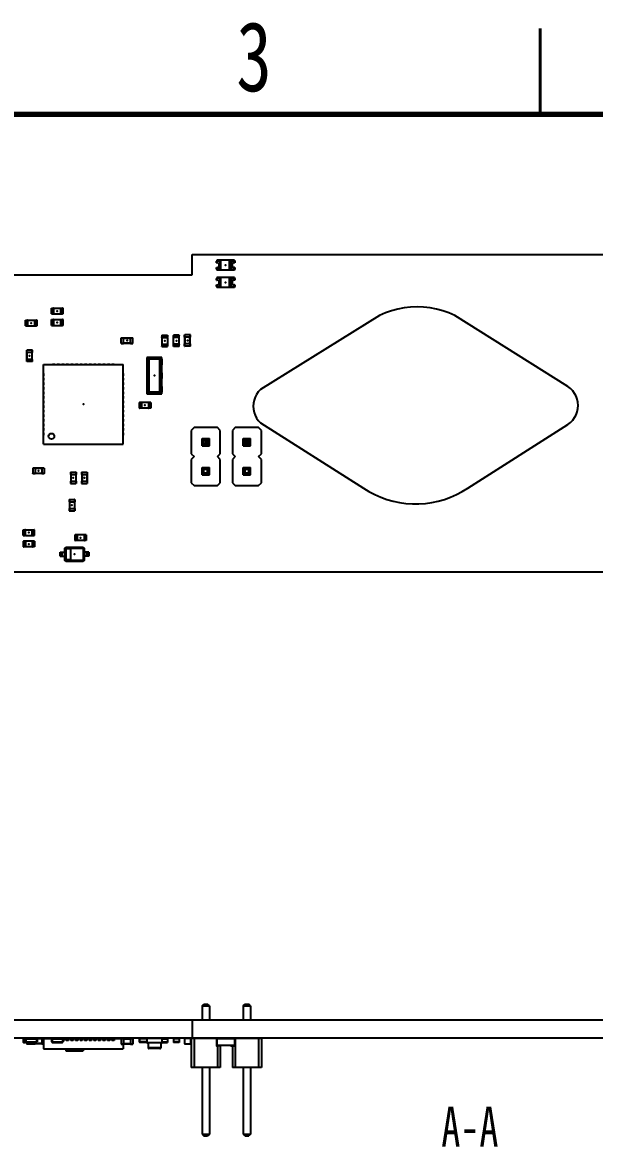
# Model space of a CAD drawing. Header units: millimetres. Extents: x 2 to 294, y 2 to 208.
# Drawn here: x 103.2 to 153.2, y 109.6 to 208 of the extents above; entities that cross this region are included whole.
import ezdxf

# ---------------------------------------------------------------- set-up
doc = ezdxf.new("R2010")
doc.units = ezdxf.units.MM
doc.header["$PDSIZE"] = -1
doc.layers.add('10', color=7, linetype='Continuous')
doc.styles.add('SLDTEXTSTYLE0', font='TXT', dxfattribs={"width": 0.75})
doc.styles.add('SLDTEXTSTYLE4', font='TXT', dxfattribs={"width": 0.7})

msp = doc.modelspace()

# ---------------------------------------------------------------- linework, layer by layer
at = {"color": 7, "linetype": 'Continuous', "lineweight": 35}
for p, q in [((148.5, 207.5), (148.5, 200)), ((148.5, 200), (148.5, 207.5))]:
    msp.add_line(p, q, dxfattribs=at)
at = {"color": 7, "linetype": 'Continuous', "lineweight": 70}
msp.add_line((10, 200), (287, 200), dxfattribs=at)
at = {"color": 7, "linetype": 'Continuous', "lineweight": 25}
for p, q in [((118.028, 187.706), (164.764, 187.706)), ((118.028, 185.928), (118.028, 187.706)), ((120.152, 187.14), (120.182, 187.14)), ((120.152, 186.997), (120.152, 187.14)), ((120.167, 187.225), (120.167, 187.14)), ((121.737, 187.225), (120.167, 187.225)), ((120.182, 187), (120.182, 187.14)), ((120.472, 187.14), (120.182, 187.14)), ((120.472, 186.44), (120.472, 187.14)), ((120.502, 187.14), (120.472, 187.14)), ((120.502, 187.14), (120.502, 186.44)), ((121.267, 187.21), (121.387, 187.21)), ((121.267, 187.21), (121.267, 186.37)), ((121.387, 187.21), (121.387, 186.37)), ((121.402, 186.44), (121.402, 187.14)), ((121.402, 187.14), (121.432, 187.14)), ((121.432, 187.14), (121.432, 186.44)), ((121.432, 187.14), (121.722, 187.14)), ((121.722, 187.14), (121.722, 187)), ((121.752, 187.14), (121.722, 187.14)), ((121.737, 187.225), (121.737, 187.14)), ((121.752, 187.14), (121.752, 186.997)), ((120.152, 186.44), (120.152, 186.582)), ((120.152, 186.44), (120.182, 186.44)), ((120.167, 186.44), (120.167, 186.355)), ((121.737, 186.355), (120.167, 186.355)), ((120.182, 186.44), (120.182, 186.58)), ((120.472, 186.44), (120.182, 186.44)), ((120.502, 186.44), (120.472, 186.44)), ((121.267, 186.37), (121.387, 186.37)), ((121.402, 186.44), (121.432, 186.44)), ((121.432, 186.44), (121.722, 186.44)), ((121.722, 186.58), (121.722, 186.44)), ((121.752, 186.44), (121.722, 186.44)), ((121.737, 186.44), (121.737, 186.355)), ((121.752, 186.582), (121.752, 186.44)), ((97.835, 185.928), (118.028, 185.928)), ((120.152, 185.616), (120.182, 185.616)), ((120.152, 185.473), (120.152, 185.616)), ((121.737, 185.701), (120.167, 185.701)), ((120.167, 185.701), (120.167, 185.616)), ((120.182, 185.476), (120.182, 185.616)), ((120.472, 185.616), (120.182, 185.616)), ((120.472, 184.916), (120.472, 185.616)), ((120.502, 185.616), (120.472, 185.616)), ((120.502, 185.616), (120.502, 184.916)), ((121.267, 185.686), (121.387, 185.686)), ((121.267, 185.686), (121.267, 184.846)), ((121.387, 185.686), (121.387, 184.846)), ((121.402, 185.616), (121.432, 185.616)), ((121.402, 184.916), (121.402, 185.616)), ((121.432, 185.616), (121.432, 184.916)), ((121.432, 185.616), (121.722, 185.616)), ((121.722, 185.616), (121.722, 185.476)), ((121.752, 185.616), (121.722, 185.616)), ((121.737, 185.701), (121.737, 185.616)), ((121.752, 185.616), (121.752, 185.473)), ((120.152, 184.916), (120.152, 185.058)), ((120.152, 184.916), (120.182, 184.916)), ((120.167, 184.916), (120.167, 184.831)), ((121.737, 184.831), (120.167, 184.831)), ((120.182, 184.916), (120.182, 185.056)), ((120.472, 184.916), (120.182, 184.916)), ((120.502, 184.916), (120.472, 184.916)), ((121.267, 184.846), (121.387, 184.846)), ((121.402, 184.916), (121.432, 184.916)), ((121.432, 184.916), (121.722, 184.916)), ((121.722, 185.056), (121.722, 184.916)), ((121.752, 184.916), (121.722, 184.916)), ((121.737, 184.916), (121.737, 184.831)), ((121.752, 185.058), (121.752, 184.916)), ((137.144, 183.113), (136.578, 183.048)), ((137.713, 183.134), (137.144, 183.113)), ((138.282, 183.113), (137.713, 183.134)), ((138.848, 183.048), (138.282, 183.113)), ((105.712, 182.514), (105.712, 183.014)), ((105.712, 183.014), (105.747, 183.014)), ((105.712, 182.514), (105.747, 182.514)), ((105.747, 182.514), (105.747, 183.014)), ((105.747, 183.014), (105.877, 183.014)), ((105.747, 182.514), (105.877, 182.514)), ((105.877, 182.514), (105.877, 183.014)), ((105.912, 183.014), (105.877, 183.014)), ((105.912, 182.514), (105.877, 182.514)), ((105.912, 183.014), (106.512, 183.014)), ((105.912, 182.514), (105.912, 183.014)), ((105.912, 182.514), (106.512, 182.514)), ((106.512, 182.514), (106.512, 183.014)), ((106.512, 183.014), (106.547, 183.014)), ((106.512, 182.514), (106.547, 182.514)), ((106.547, 182.514), (106.547, 183.014)), ((106.547, 183.014), (106.677, 183.014)), ((106.547, 182.514), (106.677, 182.514)), ((106.677, 182.514), (106.677, 183.014)), ((106.712, 183.014), (106.677, 183.014)), ((106.712, 182.514), (106.677, 182.514)), ((106.712, 182.514), (106.712, 183.014)), ((134.411, 182.372), (123.997, 175.895)), ((134.932, 182.602), (134.411, 182.372)), ((135.469, 182.792), (134.932, 182.602)), ((136.019, 182.941), (135.469, 182.792)), ((136.578, 183.048), (136.019, 182.941)), ((139.408, 182.941), (138.848, 183.048)), ((139.957, 182.792), (139.408, 182.941)), ((140.494, 182.602), (139.957, 182.792)), ((141.015, 182.372), (140.494, 182.602)), ((150.921, 176.149), (141.015, 182.372)), ((103.434, 181.46), (103.434, 181.96)), ((103.434, 181.96), (103.469, 181.96)), ((103.434, 181.46), (103.469, 181.46)), ((103.469, 181.46), (103.469, 181.96)), ((103.469, 181.96), (103.599, 181.96)), ((103.469, 181.46), (103.599, 181.46)), ((103.599, 181.46), (103.599, 181.96)), ((103.634, 181.96), (103.599, 181.96)), ((103.634, 181.46), (103.599, 181.46)), ((103.634, 181.96), (104.234, 181.96)), ((103.634, 181.46), (103.634, 181.96)), ((103.634, 181.46), (104.234, 181.46)), ((104.234, 181.46), (104.234, 181.96)), ((104.234, 181.96), (104.269, 181.96)), ((104.234, 181.46), (104.269, 181.46)), ((104.269, 181.46), (104.269, 181.96)), ((104.269, 181.96), (104.399, 181.96)), ((104.269, 181.46), (104.399, 181.46)), ((104.399, 181.46), (104.399, 181.96)), ((104.434, 181.96), (104.399, 181.96)), ((104.434, 181.46), (104.399, 181.46)), ((104.434, 181.46), (104.434, 181.96)), ((105.712, 181.514), (105.712, 182.014)), ((105.712, 182.014), (105.747, 182.014)), ((105.712, 181.514), (105.747, 181.514)), ((105.747, 181.514), (105.747, 182.014)), ((105.747, 182.014), (105.877, 182.014)), ((105.747, 181.514), (105.877, 181.514)), ((105.877, 181.514), (105.877, 182.014)), ((105.912, 182.014), (105.877, 182.014)), ((105.912, 181.514), (105.877, 181.514)), ((105.912, 181.514), (105.912, 182.014)), ((105.912, 182.014), (106.512, 182.014)), ((105.912, 181.514), (106.512, 181.514)), ((106.512, 181.514), (106.512, 182.014)), ((106.512, 182.014), (106.547, 182.014)), ((106.512, 181.514), (106.547, 181.514)), ((106.547, 181.514), (106.547, 182.014)), ((106.547, 182.014), (106.677, 182.014)), ((106.547, 181.514), (106.677, 181.514)), ((106.677, 181.514), (106.677, 182.014)), ((106.712, 182.014), (106.677, 182.014)), ((106.712, 181.514), (106.677, 181.514)), ((106.712, 181.514), (106.712, 182.014)), ((111.816, 180.436), (112.016, 180.436)), ((111.816, 180.436), (111.816, 180.416)), ((111.816, 180.416), (112.016, 180.416)), ((111.816, 179.956), (111.816, 180.416)), ((112.016, 180.436), (112.016, 180.416)), ((112.016, 179.956), (112.016, 180.416)), ((112.016, 180.416), (112.616, 180.416)), ((112.016, 180.396), (112.616, 180.396)), ((112.616, 180.436), (112.816, 180.436)), ((112.616, 180.436), (112.616, 180.416)), ((112.616, 180.416), (112.816, 180.416)), ((112.616, 179.956), (112.616, 180.416)), ((112.816, 180.436), (112.816, 180.416)), ((112.816, 179.956), (112.816, 180.416)), ((115.362, 180.664), (115.862, 180.664)), ((115.362, 180.664), (115.362, 180.629)), ((115.362, 180.629), (115.862, 180.629)), ((115.362, 180.629), (115.362, 180.499)), ((115.362, 180.499), (115.862, 180.499)), ((115.362, 180.464), (115.362, 180.499)), ((115.362, 180.464), (115.862, 180.464)), ((115.362, 180.464), (115.362, 179.864)), ((115.862, 180.664), (115.862, 180.629)), ((115.862, 180.629), (115.862, 180.499)), ((115.862, 180.464), (115.862, 180.499)), ((115.862, 180.464), (115.862, 179.864)), ((116.387, 180.664), (116.387, 180.629)), ((116.887, 180.664), (116.387, 180.664)), ((116.887, 180.629), (116.387, 180.629)), ((116.387, 180.499), (116.387, 180.629)), ((116.387, 180.464), (116.387, 180.499)), ((116.887, 180.499), (116.387, 180.499)), ((116.387, 179.864), (116.387, 180.464)), ((116.887, 180.464), (116.387, 180.464)), ((116.887, 180.664), (116.887, 180.629)), ((116.887, 180.499), (116.887, 180.629)), ((116.887, 180.464), (116.887, 180.499)), ((116.887, 179.864), (116.887, 180.464)), ((117.362, 180.489), (117.362, 180.689)), ((117.362, 180.689), (117.382, 180.689)), ((117.362, 180.489), (117.382, 180.489)), ((117.382, 180.489), (117.382, 180.689)), ((117.842, 180.689), (117.382, 180.689)), ((117.842, 180.489), (117.382, 180.489)), ((117.382, 179.889), (117.382, 180.489)), ((117.402, 179.889), (117.402, 180.489)), ((117.822, 179.889), (117.822, 180.489)), ((117.842, 180.489), (117.842, 180.689)), ((117.862, 180.689), (117.842, 180.689)), ((117.862, 180.489), (117.842, 180.489)), ((117.842, 179.889), (117.842, 180.489)), ((117.862, 180.489), (117.862, 180.689)), ((103.537, 179.139), (103.537, 179.339)), ((103.537, 179.339), (103.557, 179.339)), ((103.557, 179.139), (103.557, 179.339)), ((104.017, 179.339), (103.557, 179.339)), ((104.017, 179.139), (104.017, 179.339)), ((104.037, 179.339), (104.017, 179.339)), ((104.037, 179.139), (104.037, 179.339)), ((111.816, 179.936), (111.816, 179.956)), ((111.816, 179.956), (112.016, 179.956)), ((111.816, 179.936), (112.016, 179.936)), ((112.016, 179.976), (112.616, 179.976)), ((112.016, 179.936), (112.016, 179.956)), ((112.016, 179.956), (112.616, 179.956)), ((112.616, 179.956), (112.816, 179.956)), ((112.616, 179.936), (112.616, 179.956)), ((112.616, 179.936), (112.816, 179.936)), ((112.816, 179.936), (112.816, 179.956)), ((115.362, 179.864), (115.362, 179.829)), ((115.362, 179.864), (115.862, 179.864)), ((115.362, 179.829), (115.862, 179.829)), ((115.362, 179.829), (115.362, 179.699)), ((115.362, 179.664), (115.362, 179.699)), ((115.362, 179.699), (115.862, 179.699)), ((115.362, 179.664), (115.862, 179.664)), ((115.862, 179.864), (115.862, 179.829)), ((115.862, 179.829), (115.862, 179.699)), ((115.862, 179.664), (115.862, 179.699)), ((116.387, 179.864), (116.387, 179.829)), ((116.887, 179.864), (116.387, 179.864)), ((116.887, 179.829), (116.387, 179.829)), ((116.387, 179.699), (116.387, 179.829)), ((116.887, 179.699), (116.387, 179.699)), ((116.387, 179.664), (116.387, 179.699)), ((116.887, 179.664), (116.387, 179.664)), ((116.887, 179.864), (116.887, 179.829)), ((116.887, 179.699), (116.887, 179.829)), ((116.887, 179.664), (116.887, 179.699)), ((117.362, 179.689), (117.362, 179.889)), ((117.362, 179.889), (117.382, 179.889)), ((117.362, 179.689), (117.382, 179.689)), ((117.382, 179.689), (117.382, 179.889)), ((117.842, 179.889), (117.382, 179.889)), ((117.842, 179.689), (117.382, 179.689)), ((117.842, 179.689), (117.842, 179.889)), ((117.862, 179.889), (117.842, 179.889)), ((117.862, 179.689), (117.842, 179.689)), ((117.862, 179.689), (117.862, 179.889)), ((103.537, 179.139), (103.557, 179.139)), ((103.537, 178.339), (103.537, 178.539)), ((103.537, 178.539), (103.557, 178.539)), ((103.537, 178.339), (103.557, 178.339)), ((104.017, 179.139), (103.557, 179.139)), ((103.557, 178.539), (103.557, 179.139)), ((103.557, 178.339), (103.557, 178.539)), ((104.017, 178.539), (103.557, 178.539)), ((104.017, 178.339), (103.557, 178.339)), ((103.577, 178.539), (103.577, 179.139)), ((103.997, 178.539), (103.997, 179.139)), ((104.037, 179.139), (104.017, 179.139)), ((104.017, 178.539), (104.017, 179.139)), ((104.017, 178.339), (104.017, 178.539)), ((104.037, 178.539), (104.017, 178.539)), ((104.037, 178.339), (104.017, 178.339)), ((104.037, 178.339), (104.037, 178.539)), ((114.037, 178.564), (114.037, 178.064)), ((114.162, 178.564), (114.037, 178.564)), ((114.062, 178.714), (114.062, 178.564)), ((115.362, 178.714), (114.062, 178.714)), ((114.162, 178.614), (114.233, 178.542)), ((114.162, 178.614), (114.162, 175.614)), ((115.262, 178.614), (114.162, 178.614)), ((114.233, 178.542), (114.233, 175.685)), ((115.19, 178.542), (114.233, 178.542)), ((115.262, 178.614), (115.19, 178.542)), ((115.19, 175.685), (115.19, 178.542)), ((115.262, 175.614), (115.262, 178.614)), ((115.387, 178.564), (115.262, 178.564)), ((115.362, 178.564), (115.362, 178.714)), ((115.387, 178.064), (115.387, 178.564)), ((105.009, 177.301), (104.999, 177.301)), ((104.999, 177.301), (104.999, 177.101)), ((105.009, 178.091), (111.989, 178.091)), ((105.009, 171.111), (105.009, 178.091)), ((105.799, 178.101), (105.799, 178.091)), ((105.999, 178.101), (105.799, 178.101)), ((105.999, 178.091), (105.999, 178.101)), ((106.199, 178.101), (106.199, 178.091)), ((106.399, 178.101), (106.199, 178.101)), ((106.399, 178.091), (106.399, 178.101)), ((106.599, 178.101), (106.599, 178.091)), ((106.799, 178.101), (106.599, 178.101)), ((106.799, 178.091), (106.799, 178.101)), ((106.999, 178.101), (106.999, 178.091)), ((107.199, 178.101), (106.999, 178.101)), ((107.199, 178.091), (107.199, 178.101)), ((107.399, 178.101), (107.399, 178.091)), ((107.599, 178.101), (107.399, 178.101)), ((107.599, 178.091), (107.599, 178.101)), ((107.799, 178.101), (107.799, 178.091)), ((107.999, 178.101), (107.799, 178.101)), ((107.999, 178.091), (107.999, 178.101)), ((108.199, 178.101), (108.199, 178.091)), ((108.399, 178.101), (108.199, 178.101)), ((108.399, 178.091), (108.399, 178.101)), ((108.599, 178.101), (108.599, 178.091)), ((108.799, 178.101), (108.599, 178.101)), ((108.799, 178.091), (108.799, 178.101)), ((108.999, 178.101), (108.999, 178.091)), ((109.199, 178.101), (108.999, 178.101)), ((109.199, 178.091), (109.199, 178.101)), ((109.599, 178.101), (109.399, 178.101)), ((109.399, 178.101), (109.399, 178.091)), ((109.599, 178.091), (109.599, 178.101)), ((109.799, 178.101), (109.799, 178.091)), ((109.999, 178.101), (109.799, 178.101)), ((109.999, 178.091), (109.999, 178.101)), ((110.399, 178.101), (110.199, 178.101)), ((110.199, 178.101), (110.199, 178.091)), ((110.399, 178.091), (110.399, 178.101)), ((110.599, 178.101), (110.599, 178.091)), ((110.799, 178.101), (110.599, 178.101)), ((110.799, 178.091), (110.799, 178.101)), ((110.999, 178.101), (110.999, 178.091)), ((111.199, 178.101), (110.999, 178.101)), ((111.199, 178.091), (111.199, 178.101)), ((111.989, 171.111), (111.989, 178.091)), ((111.999, 177.301), (111.989, 177.301)), ((111.999, 177.101), (111.999, 177.301)), ((114.037, 178.064), (114.162, 178.064)), ((114.162, 177.364), (114.037, 177.364)), ((114.037, 177.364), (114.037, 176.864)), ((114.062, 178.064), (114.062, 177.364)), ((115.262, 178.064), (115.387, 178.064)), ((115.387, 177.364), (115.262, 177.364)), ((115.362, 177.364), (115.362, 178.064)), ((115.387, 176.864), (115.387, 177.364)), ((104.999, 177.101), (105.009, 177.101)), ((104.999, 176.901), (104.999, 176.701)), ((105.009, 176.901), (104.999, 176.901)), ((104.999, 176.701), (105.009, 176.701)), ((104.999, 176.501), (104.999, 176.301)), ((105.009, 176.501), (104.999, 176.501)), ((104.999, 176.301), (105.009, 176.301)), ((111.989, 177.101), (111.999, 177.101)), ((111.999, 176.901), (111.989, 176.901)), ((111.989, 176.701), (111.999, 176.701)), ((111.999, 176.501), (111.989, 176.501)), ((111.989, 176.301), (111.999, 176.301)), ((111.999, 176.701), (111.999, 176.901)), ((111.999, 176.301), (111.999, 176.501)), ((114.037, 176.864), (114.162, 176.864)), ((114.062, 176.864), (114.062, 176.164)), ((115.262, 176.864), (115.387, 176.864)), ((115.362, 176.164), (115.362, 176.864)), ((104.999, 176.101), (104.999, 175.901)), ((105.009, 176.101), (104.999, 176.101)), ((104.999, 175.901), (105.009, 175.901)), ((104.999, 175.701), (104.999, 175.501)), ((105.009, 175.701), (104.999, 175.701)), ((104.999, 175.501), (105.009, 175.501)), ((104.999, 175.301), (104.999, 175.101)), ((105.009, 175.301), (104.999, 175.301)), ((111.999, 176.101), (111.989, 176.101)), ((111.989, 175.901), (111.999, 175.901)), ((111.999, 175.701), (111.989, 175.701)), ((111.989, 175.501), (111.999, 175.501)), ((111.999, 175.301), (111.989, 175.301)), ((111.999, 175.901), (111.999, 176.101)), ((111.999, 175.501), (111.999, 175.701)), ((111.999, 175.101), (111.999, 175.301)), ((114.037, 176.164), (114.037, 175.664)), ((114.162, 176.164), (114.037, 176.164)), ((114.037, 175.664), (114.162, 175.664)), ((114.062, 175.664), (114.062, 175.514)), ((114.062, 175.514), (115.362, 175.514)), ((114.162, 175.614), (114.233, 175.685)), ((114.162, 175.614), (115.262, 175.614)), ((114.233, 175.685), (115.19, 175.685)), ((115.262, 175.614), (115.19, 175.685)), ((115.387, 176.164), (115.262, 176.164)), ((115.262, 175.664), (115.387, 175.664)), ((115.362, 175.514), (115.362, 175.664)), ((115.387, 175.664), (115.387, 176.164)), ((123.528, 175.231), (123.436, 174.974)), ((123.653, 175.473), (123.528, 175.231)), ((123.811, 175.696), (123.653, 175.473)), ((123.997, 175.895), (123.811, 175.696)), ((151.143, 175.98), (150.921, 176.149)), ((151.338, 175.781), (151.143, 175.98)), ((151.503, 175.556), (151.338, 175.781)), ((151.636, 175.311), (151.503, 175.556)), ((151.732, 175.049), (151.636, 175.311)), ((104.999, 175.101), (105.009, 175.101)), ((105.009, 174.901), (104.999, 174.901)), ((104.999, 174.901), (104.999, 174.701)), ((104.999, 174.701), (105.009, 174.701)), ((105.009, 174.501), (104.999, 174.501)), ((104.999, 174.501), (104.999, 174.301)), ((104.999, 174.301), (105.009, 174.301)), ((111.989, 175.101), (111.999, 175.101)), ((111.999, 174.901), (111.989, 174.901)), ((111.989, 174.701), (111.999, 174.701)), ((111.999, 174.501), (111.989, 174.501)), ((111.989, 174.301), (111.999, 174.301)), ((111.999, 174.701), (111.999, 174.901)), ((111.999, 174.301), (111.999, 174.501)), ((113.387, 174.764), (113.387, 174.264)), ((113.387, 174.764), (113.422, 174.764)), ((113.387, 174.264), (113.422, 174.264)), ((113.422, 174.764), (113.422, 174.264)), ((113.552, 174.764), (113.422, 174.764)), ((113.552, 174.264), (113.422, 174.264)), ((113.552, 174.764), (113.552, 174.264)), ((113.587, 174.764), (113.552, 174.764)), ((113.587, 174.264), (113.552, 174.264)), ((113.587, 174.764), (113.587, 174.264)), ((114.187, 174.764), (113.587, 174.764)), ((114.187, 174.264), (113.587, 174.264)), ((114.187, 174.764), (114.222, 174.764)), ((114.187, 174.764), (114.187, 174.264)), ((114.187, 174.264), (114.222, 174.264)), ((114.222, 174.764), (114.222, 174.264)), ((114.352, 174.764), (114.222, 174.764)), ((114.352, 174.264), (114.222, 174.264)), ((114.352, 174.764), (114.352, 174.264)), ((114.387, 174.764), (114.352, 174.764)), ((114.387, 174.264), (114.352, 174.264)), ((114.387, 174.764), (114.387, 174.264)), ((123.381, 174.707), (123.362, 174.435)), ((123.362, 174.435), (123.381, 174.163)), ((123.436, 174.974), (123.381, 174.707)), ((151.79, 174.776), (151.732, 175.049)), ((151.81, 174.498), (151.79, 174.776)), ((151.79, 174.22), (151.81, 174.498)), ((104.999, 174.101), (104.999, 173.901)), ((105.009, 174.101), (104.999, 174.101)), ((104.999, 173.901), (105.009, 173.901)), ((104.999, 173.701), (104.999, 173.501)), ((105.009, 173.701), (104.999, 173.701)), ((104.999, 173.501), (105.009, 173.501)), ((105.009, 173.301), (104.999, 173.301)), ((104.999, 173.301), (104.999, 173.101)), ((111.999, 174.101), (111.989, 174.101)), ((111.989, 173.901), (111.999, 173.901)), ((111.999, 173.701), (111.989, 173.701)), ((111.989, 173.501), (111.999, 173.501)), ((111.999, 173.301), (111.989, 173.301)), ((111.999, 173.901), (111.999, 174.101)), ((111.999, 173.501), (111.999, 173.701)), ((111.999, 173.101), (111.999, 173.301)), ((123.381, 174.163), (123.436, 173.896)), ((123.436, 173.896), (123.528, 173.639)), ((123.528, 173.639), (123.653, 173.396)), ((123.653, 173.396), (123.811, 173.174)), ((151.338, 173.216), (151.503, 173.44)), ((151.503, 173.44), (151.636, 173.686)), ((151.636, 173.686), (151.732, 173.948)), ((151.732, 173.948), (151.79, 174.22)), ((104.999, 173.101), (105.009, 173.101)), ((104.999, 172.901), (104.999, 172.701)), ((105.009, 172.901), (104.999, 172.901)), ((104.999, 172.701), (105.009, 172.701)), ((104.999, 172.501), (104.999, 172.301)), ((105.009, 172.501), (104.999, 172.501)), ((104.999, 172.301), (105.009, 172.301)), ((111.989, 173.101), (111.999, 173.101)), ((111.999, 172.901), (111.989, 172.901)), ((111.989, 172.701), (111.999, 172.701)), ((111.999, 172.501), (111.989, 172.501)), ((111.989, 172.301), (111.999, 172.301)), ((111.999, 172.701), (111.999, 172.901)), ((111.999, 172.301), (111.999, 172.501)), ((118.196, 172.559), (117.942, 172.305)), ((117.942, 172.305), (117.942, 170.273)), ((120.228, 172.559), (118.196, 172.559)), ((120.482, 172.305), (120.228, 172.559)), ((120.482, 170.273), (120.482, 172.305)), ((121.796, 172.559), (121.542, 172.305)), ((121.542, 172.305), (121.542, 170.273)), ((123.828, 172.559), (121.796, 172.559)), ((123.811, 173.174), (123.997, 172.974)), ((124.082, 172.305), (123.828, 172.559)), ((123.997, 172.974), (133.014, 167.259)), ((124.082, 170.273), (124.082, 172.305)), ((142.158, 167.259), (150.921, 172.847)), ((150.921, 172.847), (151.143, 173.017)), ((151.143, 173.017), (151.338, 173.216)), ((104.999, 172.101), (104.999, 171.901)), ((105.009, 172.101), (104.999, 172.101)), ((104.999, 171.901), (105.009, 171.901)), ((111.999, 172.101), (111.989, 172.101)), ((111.989, 171.901), (111.999, 171.901)), ((111.999, 171.901), (111.999, 172.101)), ((118.892, 170.969), (118.892, 171.609)), ((118.892, 171.609), (119.052, 171.449)), ((118.892, 171.609), (119.532, 171.609)), ((119.052, 171.129), (119.052, 171.449)), ((119.052, 171.449), (119.372, 171.449)), ((119.532, 171.609), (119.372, 171.449)), ((119.372, 171.129), (119.372, 171.449)), ((119.532, 170.969), (119.532, 171.609)), ((122.492, 170.969), (122.492, 171.609)), ((122.492, 171.609), (122.652, 171.449)), ((122.492, 171.609), (123.132, 171.609)), ((122.652, 171.129), (122.652, 171.449)), ((122.652, 171.449), (122.972, 171.449)), ((123.132, 171.609), (122.972, 171.449)), ((122.972, 171.129), (122.972, 171.449)), ((123.132, 170.969), (123.132, 171.609)), ((105.009, 171.111), (111.989, 171.111)), ((105.799, 171.111), (105.799, 171.101)), ((105.799, 171.101), (105.999, 171.101)), ((105.999, 171.101), (105.999, 171.111)), ((106.199, 171.111), (106.199, 171.101)), ((106.199, 171.101), (106.399, 171.101)), ((106.399, 171.101), (106.399, 171.111)), ((106.599, 171.111), (106.599, 171.101)), ((106.599, 171.101), (106.799, 171.101)), ((106.799, 171.101), (106.799, 171.111)), ((106.999, 171.111), (106.999, 171.101)), ((106.999, 171.101), (107.199, 171.101)), ((107.199, 171.101), (107.199, 171.111)), ((107.399, 171.111), (107.399, 171.101)), ((107.399, 171.101), (107.599, 171.101)), ((107.599, 171.101), (107.599, 171.111)), ((107.799, 171.111), (107.799, 171.101)), ((107.799, 171.101), (107.999, 171.101)), ((107.999, 171.101), (107.999, 171.111)), ((108.199, 171.111), (108.199, 171.101)), ((108.199, 171.101), (108.399, 171.101)), ((108.399, 171.101), (108.399, 171.111)), ((108.599, 171.111), (108.599, 171.101)), ((108.599, 171.101), (108.799, 171.101)), ((108.799, 171.101), (108.799, 171.111)), ((108.999, 171.111), (108.999, 171.101)), ((108.999, 171.101), (109.199, 171.101)), ((109.199, 171.101), (109.199, 171.111)), ((109.399, 171.111), (109.399, 171.101)), ((109.399, 171.101), (109.599, 171.101)), ((109.599, 171.101), (109.599, 171.111)), ((109.799, 171.111), (109.799, 171.101)), ((109.799, 171.101), (109.999, 171.101)), ((109.999, 171.101), (109.999, 171.111)), ((110.199, 171.111), (110.199, 171.101)), ((110.199, 171.101), (110.399, 171.101)), ((110.399, 171.101), (110.399, 171.111)), ((110.599, 171.111), (110.599, 171.101)), ((110.599, 171.101), (110.799, 171.101)), ((110.799, 171.101), (110.799, 171.111)), ((110.999, 171.111), (110.999, 171.101)), ((110.999, 171.101), (111.199, 171.101)), ((111.199, 171.101), (111.199, 171.111)), ((118.892, 170.969), (119.052, 171.129)), ((118.892, 170.969), (119.532, 170.969)), ((119.052, 171.129), (119.372, 171.129)), ((119.532, 170.969), (119.372, 171.129)), ((122.492, 170.969), (122.652, 171.129)), ((122.492, 170.969), (123.132, 170.969)), ((122.652, 171.129), (122.972, 171.129)), ((123.132, 170.969), (122.972, 171.129)), ((117.942, 170.273), (118.196, 170.019)), ((118.196, 170.019), (117.942, 169.765)), ((117.942, 169.765), (117.942, 167.733)), ((120.228, 170.019), (120.482, 170.273)), ((120.482, 169.765), (120.228, 170.019)), ((120.482, 167.733), (120.482, 169.765)), ((121.542, 170.273), (121.796, 170.019)), ((121.796, 170.019), (121.542, 169.765)), ((121.542, 169.765), (121.542, 167.733)), ((123.828, 170.019), (124.082, 170.273)), ((124.082, 169.765), (123.828, 170.019)), ((124.082, 167.733), (124.082, 169.765)), ((104.062, 169.014), (104.062, 168.994)), ((104.262, 169.014), (104.062, 169.014)), ((104.262, 168.994), (104.062, 168.994)), ((104.062, 168.994), (104.062, 168.534)), ((104.062, 168.514), (104.062, 168.534)), ((104.262, 168.534), (104.062, 168.534)), ((104.262, 168.514), (104.062, 168.514)), ((104.262, 169.014), (104.262, 168.994)), ((104.262, 168.994), (104.262, 168.534)), ((104.862, 168.994), (104.262, 168.994)), ((104.862, 168.974), (104.262, 168.974)), ((104.862, 168.554), (104.262, 168.554)), ((104.262, 168.514), (104.262, 168.534)), ((104.862, 168.534), (104.262, 168.534)), ((104.862, 169.014), (104.862, 168.994)), ((105.062, 169.014), (104.862, 169.014)), ((104.862, 168.994), (104.862, 168.534)), ((105.062, 168.994), (104.862, 168.994)), ((105.062, 168.534), (104.862, 168.534)), ((104.862, 168.514), (104.862, 168.534)), ((105.062, 168.514), (104.862, 168.514)), ((105.062, 169.014), (105.062, 168.994)), ((105.062, 168.994), (105.062, 168.534)), ((105.062, 168.514), (105.062, 168.534)), ((107.362, 168.664), (107.362, 168.464)), ((107.362, 168.664), (107.382, 168.664)), ((107.362, 168.464), (107.382, 168.464)), ((107.382, 168.664), (107.382, 168.464)), ((107.382, 168.664), (107.842, 168.664)), ((107.382, 168.464), (107.842, 168.464)), ((107.382, 168.464), (107.382, 167.864)), ((107.402, 168.464), (107.402, 167.864)), ((107.822, 168.464), (107.822, 167.864)), ((107.842, 168.664), (107.842, 168.464)), ((107.862, 168.664), (107.842, 168.664)), ((107.862, 168.464), (107.842, 168.464)), ((107.842, 168.464), (107.842, 167.864)), ((107.862, 168.664), (107.862, 168.464)), ((108.337, 168.664), (108.357, 168.664)), ((108.337, 168.664), (108.337, 168.464)), ((108.337, 168.464), (108.357, 168.464)), ((108.357, 168.664), (108.357, 168.464)), ((108.357, 168.664), (108.817, 168.664)), ((108.357, 168.464), (108.817, 168.464)), ((108.357, 168.464), (108.357, 167.864)), ((108.377, 168.464), (108.377, 167.864)), ((108.797, 168.464), (108.797, 167.864)), ((108.817, 168.664), (108.817, 168.464)), ((108.837, 168.664), (108.817, 168.664)), ((108.837, 168.464), (108.817, 168.464)), ((108.817, 168.464), (108.817, 167.864)), ((108.837, 168.664), (108.837, 168.464)), ((118.892, 169.069), (119.052, 168.909)), ((118.892, 169.069), (119.532, 169.069)), ((118.892, 168.429), (118.892, 169.069)), ((118.892, 168.429), (119.052, 168.589)), ((118.892, 168.429), (119.532, 168.429)), ((119.052, 168.909), (119.372, 168.909)), ((119.052, 168.589), (119.052, 168.909)), ((119.052, 168.589), (119.372, 168.589)), ((119.532, 169.069), (119.372, 168.909)), ((119.372, 168.589), (119.372, 168.909)), ((119.532, 168.429), (119.372, 168.589)), ((119.532, 168.429), (119.532, 169.069)), ((122.492, 168.429), (122.492, 169.069)), ((122.492, 169.069), (122.652, 168.909)), ((122.492, 169.069), (123.132, 169.069)), ((122.492, 168.429), (122.652, 168.589)), ((122.492, 168.429), (123.132, 168.429)), ((122.652, 168.589), (122.652, 168.909)), ((122.652, 168.909), (122.972, 168.909)), ((122.652, 168.589), (122.972, 168.589)), ((123.132, 169.069), (122.972, 168.909)), ((122.972, 168.589), (122.972, 168.909)), ((123.132, 168.429), (122.972, 168.589)), ((123.132, 168.429), (123.132, 169.069)), ((107.362, 167.864), (107.382, 167.864)), ((107.362, 167.864), (107.362, 167.664)), ((107.362, 167.664), (107.382, 167.664)), ((107.382, 167.864), (107.382, 167.664)), ((107.382, 167.864), (107.842, 167.864)), ((107.382, 167.664), (107.842, 167.664)), ((107.842, 167.864), (107.842, 167.664)), ((107.862, 167.864), (107.842, 167.864)), ((107.862, 167.664), (107.842, 167.664)), ((107.862, 167.864), (107.862, 167.664)), ((108.337, 167.864), (108.337, 167.664)), ((108.337, 167.864), (108.357, 167.864)), ((108.337, 167.664), (108.357, 167.664)), ((108.357, 167.864), (108.357, 167.664)), ((108.357, 167.864), (108.817, 167.864)), ((108.357, 167.664), (108.817, 167.664)), ((108.817, 167.864), (108.817, 167.664)), ((108.837, 167.864), (108.817, 167.864)), ((108.837, 167.664), (108.817, 167.664)), ((108.837, 167.864), (108.837, 167.664)), ((117.942, 167.733), (118.196, 167.479)), ((118.196, 167.479), (120.228, 167.479)), ((120.228, 167.479), (120.482, 167.733)), ((121.542, 167.733), (121.796, 167.479)), ((121.796, 167.479), (123.828, 167.479)), ((123.828, 167.479), (124.082, 167.733)), ((133.014, 167.259), (133.5, 166.961)), ((133.5, 166.961), (134.004, 166.697)), ((134.004, 166.697), (134.526, 166.468)), ((134.526, 166.468), (135.063, 166.276)), ((140.11, 166.276), (140.646, 166.468)), ((140.646, 166.468), (141.168, 166.697)), ((141.168, 166.697), (141.673, 166.961)), ((141.673, 166.961), (142.158, 167.259)), ((107.246, 166.264), (107.266, 166.264)), ((107.246, 166.264), (107.246, 166.064)), ((107.246, 166.064), (107.266, 166.064)), ((107.246, 165.464), (107.246, 165.264)), ((107.246, 165.464), (107.266, 165.464)), ((107.266, 166.264), (107.266, 166.064)), ((107.266, 166.264), (107.726, 166.264)), ((107.266, 166.064), (107.726, 166.064)), ((107.266, 166.064), (107.266, 165.464)), ((107.266, 165.464), (107.266, 165.264)), ((107.266, 165.464), (107.726, 165.464)), ((107.286, 166.064), (107.286, 165.464)), ((107.706, 166.064), (107.706, 165.464)), ((107.726, 166.264), (107.726, 166.064)), ((107.746, 166.264), (107.726, 166.264)), ((107.746, 166.064), (107.726, 166.064)), ((107.726, 166.064), (107.726, 165.464)), ((107.726, 165.464), (107.726, 165.264)), ((107.746, 165.464), (107.726, 165.464)), ((107.746, 166.264), (107.746, 166.064)), ((107.746, 165.464), (107.746, 165.264)), ((135.063, 166.276), (135.611, 166.121)), ((135.611, 166.121), (136.168, 166.004)), ((136.168, 166.004), (136.733, 165.926)), ((136.733, 165.926), (137.301, 165.886)), ((137.301, 165.886), (137.871, 165.886)), ((137.871, 165.886), (138.439, 165.926)), ((138.439, 165.926), (139.004, 166.004)), ((139.004, 166.004), (139.561, 166.121)), ((139.561, 166.121), (140.11, 166.276)), ((107.246, 165.264), (107.266, 165.264)), ((107.266, 165.264), (107.726, 165.264)), ((107.746, 165.264), (107.726, 165.264)), ((103.214, 163.114), (103.214, 163.614)), ((103.214, 163.614), (103.249, 163.614)), ((103.249, 163.114), (103.249, 163.614)), ((103.249, 163.614), (103.379, 163.614)), ((103.379, 163.114), (103.379, 163.614)), ((103.414, 163.614), (103.379, 163.614)), ((103.414, 163.614), (104.014, 163.614)), ((103.414, 163.114), (103.414, 163.614)), ((104.014, 163.614), (104.049, 163.614)), ((104.014, 163.114), (104.014, 163.614)), ((104.049, 163.114), (104.049, 163.614)), ((104.049, 163.614), (104.179, 163.614)), ((104.179, 163.114), (104.179, 163.614)), ((104.214, 163.614), (104.179, 163.614)), ((104.214, 163.114), (104.214, 163.614)), ((103.214, 163.114), (103.249, 163.114)), ((103.214, 162.614), (103.214, 162.114)), ((103.214, 162.614), (103.249, 162.614)), ((103.249, 163.114), (103.379, 163.114)), ((103.249, 162.614), (103.249, 162.114)), ((103.379, 162.614), (103.249, 162.614)), ((103.414, 163.114), (103.379, 163.114)), ((103.379, 162.614), (103.379, 162.114)), ((103.414, 162.614), (103.379, 162.614)), ((103.414, 163.114), (104.014, 163.114)), ((103.414, 162.614), (103.414, 162.114)), ((104.014, 162.614), (103.414, 162.614)), ((104.014, 163.114), (104.049, 163.114)), ((104.014, 162.614), (104.049, 162.614)), ((104.014, 162.614), (104.014, 162.114)), ((104.049, 163.114), (104.179, 163.114)), ((104.049, 162.614), (104.049, 162.114)), ((104.179, 162.614), (104.049, 162.614)), ((104.214, 163.114), (104.179, 163.114)), ((104.179, 162.614), (104.179, 162.114)), ((104.214, 162.614), (104.179, 162.614)), ((104.214, 162.614), (104.214, 162.114)), ((107.752, 163.164), (107.787, 163.164)), ((107.752, 163.164), (107.752, 162.664)), ((107.752, 162.664), (107.787, 162.664)), ((107.787, 163.164), (107.787, 162.664)), ((107.917, 163.164), (107.787, 163.164)), ((107.917, 162.664), (107.787, 162.664)), ((107.917, 163.164), (107.917, 162.664)), ((107.952, 163.164), (107.917, 163.164)), ((107.952, 162.664), (107.917, 162.664)), ((107.952, 163.164), (107.952, 162.664)), ((108.552, 163.164), (107.952, 163.164)), ((108.552, 162.664), (107.952, 162.664)), ((108.552, 163.164), (108.587, 163.164)), ((108.552, 163.164), (108.552, 162.664)), ((108.552, 162.664), (108.587, 162.664)), ((108.587, 163.164), (108.587, 162.664)), ((108.717, 163.164), (108.587, 163.164)), ((108.717, 162.664), (108.587, 162.664)), ((108.717, 163.164), (108.717, 162.664)), ((108.752, 163.164), (108.717, 163.164)), ((108.752, 162.664), (108.717, 162.664)), ((108.752, 163.164), (108.752, 162.664)), ((103.214, 162.114), (103.249, 162.114)), ((103.379, 162.114), (103.249, 162.114)), ((103.414, 162.114), (103.379, 162.114)), ((104.014, 162.114), (103.414, 162.114)), ((104.014, 162.114), (104.049, 162.114)), ((104.179, 162.114), (104.049, 162.114)), ((104.214, 162.114), (104.179, 162.114)), ((106.462, 161.289), (106.462, 161.639)), ((106.462, 161.639), (106.572, 161.639)), ((106.572, 161.289), (106.572, 161.639)), ((106.572, 161.639), (106.642, 161.639)), ((106.642, 161.289), (106.642, 161.639)), ((106.642, 161.639), (106.862, 161.639)), ((106.862, 161.994), (106.957, 162.089)), ((106.862, 161.994), (106.887, 161.981)), ((106.862, 161.639), (106.862, 161.994)), ((106.862, 161.639), (106.887, 161.639)), ((106.862, 161.289), (106.862, 161.639)), ((106.887, 161.981), (106.969, 162.064)), ((106.887, 161.639), (106.887, 161.981)), ((106.887, 161.981), (106.946, 161.951)), ((106.887, 161.289), (106.887, 161.639)), ((106.946, 161.951), (106.999, 162.004)), ((106.946, 160.976), (106.946, 161.951)), ((106.957, 162.089), (108.467, 162.089)), ((106.957, 162.089), (106.969, 162.064)), ((106.969, 162.064), (108.454, 162.064)), ((106.969, 162.064), (106.999, 162.004)), ((106.996, 160.973), (106.996, 161.954)), ((107.396, 161.954), (106.996, 161.954)), ((106.999, 162.004), (108.424, 162.004)), ((107.396, 160.973), (107.396, 161.954)), ((108.454, 162.064), (108.424, 162.004)), ((108.424, 162.004), (108.477, 161.951)), ((108.467, 162.089), (108.454, 162.064)), ((108.454, 162.064), (108.537, 161.981)), ((108.467, 162.089), (108.562, 161.994)), ((108.537, 161.981), (108.477, 161.951)), ((108.477, 161.951), (108.477, 160.976)), ((108.562, 161.994), (108.537, 161.981)), ((108.537, 161.981), (108.537, 161.639)), ((108.537, 161.639), (108.537, 161.289)), ((108.562, 161.639), (108.537, 161.639)), ((108.562, 161.994), (108.562, 161.639)), ((108.562, 161.639), (108.562, 161.289)), ((108.782, 161.639), (108.562, 161.639)), ((108.782, 161.639), (108.782, 161.289)), ((108.852, 161.639), (108.782, 161.639)), ((108.852, 161.639), (108.852, 161.289)), ((108.962, 161.639), (108.852, 161.639)), ((108.962, 161.639), (108.962, 161.289)), ((106.462, 161.289), (106.572, 161.289)), ((106.572, 161.289), (106.642, 161.289)), ((106.642, 161.289), (106.862, 161.289)), ((106.862, 161.289), (106.887, 161.289)), ((106.862, 160.934), (106.862, 161.289)), ((106.862, 160.934), (106.887, 160.946)), ((106.957, 160.839), (106.862, 160.934)), ((106.887, 160.946), (106.887, 161.289)), ((106.887, 160.946), (106.946, 160.976)), ((106.969, 160.864), (106.887, 160.946)), ((106.999, 160.923), (106.946, 160.976)), ((106.957, 160.839), (106.969, 160.864)), ((108.467, 160.839), (106.957, 160.839)), ((106.969, 160.864), (106.999, 160.923)), ((108.454, 160.864), (106.969, 160.864)), ((107.396, 160.973), (106.996, 160.973)), ((108.424, 160.923), (106.999, 160.923)), ((108.477, 160.976), (108.424, 160.923)), ((108.454, 160.864), (108.424, 160.923)), ((108.537, 160.946), (108.454, 160.864)), ((108.467, 160.839), (108.454, 160.864)), ((108.562, 160.934), (108.467, 160.839)), ((108.537, 160.946), (108.477, 160.976)), ((108.537, 161.289), (108.537, 160.946)), ((108.562, 161.289), (108.537, 161.289)), ((108.562, 160.934), (108.537, 160.946)), ((108.562, 161.289), (108.562, 160.934)), ((108.782, 161.289), (108.562, 161.289)), ((108.852, 161.289), (108.782, 161.289)), ((108.962, 161.289), (108.852, 161.289)), ((161.462, 159.893), (97.581, 159.893)), ((118.892, 121.915), (119.052, 122.075)), ((119.052, 122.075), (119.372, 122.075)), ((119.532, 121.915), (119.372, 122.075)), ((122.492, 121.915), (122.652, 122.075)), ((122.652, 122.075), (122.972, 122.075)), ((123.132, 121.915), (122.972, 122.075)), ((118.892, 121.915), (119.532, 121.915)), ((118.892, 121.915), (118.892, 120.705)), ((119.532, 121.915), (119.532, 120.705)), ((122.492, 121.915), (123.132, 121.915)), ((122.492, 121.915), (122.492, 120.705)), ((123.132, 121.915), (123.132, 120.705)), ((97.835, 120.705), (118.028, 120.705)), ((118.028, 120.705), (164.764, 120.705)), ((118.028, 120.705), (118.028, 119.125)), ((97.835, 119.125), (118.028, 119.125)), ((118.028, 119.125), (164.764, 119.125)), ((118.892, 119.125), (118.892, 119.075)), ((119.532, 119.125), (119.532, 119.075)), ((122.492, 119.125), (122.492, 119.075)), ((123.132, 119.125), (123.132, 119.075)), ((103.214, 119.04), (103.214, 118.76)), ((103.249, 119.075), (103.379, 119.075)), ((103.249, 119.04), (103.414, 119.04)), ((103.249, 119.04), (103.249, 118.76)), ((103.249, 118.76), (103.414, 118.76)), ((103.249, 118.725), (103.379, 118.725)), ((103.414, 119.04), (103.434, 119.04)), ((103.414, 118.76), (103.414, 118.725)), ((103.414, 118.76), (103.434, 118.76)), ((103.414, 118.725), (103.469, 118.725)), ((103.434, 119.04), (103.434, 118.76)), ((103.469, 119.075), (103.599, 119.075)), ((103.469, 119.04), (103.469, 118.76)), ((103.469, 119.04), (103.634, 119.04)), ((103.469, 118.76), (103.634, 118.76)), ((103.469, 118.725), (103.599, 118.725)), ((103.537, 118.725), (103.537, 118.595)), ((104.017, 118.575), (103.557, 118.575)), ((104.017, 119.075), (103.599, 119.075)), ((103.634, 119.04), (104.234, 119.04)), ((103.634, 118.76), (104.234, 118.76)), ((103.634, 118.76), (103.634, 118.725)), ((103.634, 118.725), (104.234, 118.725)), ((104.037, 119.055), (104.037, 119.04)), ((104.037, 118.725), (104.037, 118.595)), ((104.049, 119.075), (104.062, 119.075)), ((104.062, 119.055), (104.062, 119.075)), ((104.262, 119.075), (104.062, 119.075)), ((104.062, 119.055), (104.062, 119.04)), ((104.237, 119.055), (104.062, 119.055)), ((104.062, 118.725), (104.062, 118.595)), ((104.262, 118.595), (104.062, 118.595)), ((104.062, 118.595), (104.062, 118.575)), ((104.262, 118.575), (104.062, 118.575)), ((104.234, 119.04), (104.399, 119.04)), ((104.234, 118.76), (104.399, 118.76)), ((104.234, 118.76), (104.234, 118.725)), ((104.262, 119.074), (104.262, 119.075)), ((104.262, 118.726), (104.262, 118.595)), ((104.862, 118.615), (104.262, 118.615)), ((104.262, 118.595), (104.262, 118.575)), ((104.862, 118.595), (104.262, 118.595)), ((104.269, 119.075), (104.399, 119.075)), ((104.269, 118.725), (104.399, 118.725)), ((104.399, 119.04), (104.399, 118.76)), ((104.862, 119.055), (104.43, 119.055)), ((104.434, 119.04), (104.434, 118.76)), ((104.862, 119.035), (104.434, 119.035)), ((104.862, 119.055), (104.862, 119.075)), ((104.999, 119.075), (104.862, 119.075)), ((104.862, 119.055), (104.862, 118.595)), ((104.999, 119.055), (104.862, 119.055)), ((104.862, 118.595), (104.862, 118.575)), ((105.009, 118.595), (104.862, 118.595)), ((105.009, 118.575), (104.862, 118.575)), ((104.999, 119.075), (104.999, 118.875)), ((105.299, 119.075), (104.999, 119.075)), ((105.009, 118.875), (104.999, 118.875)), ((105.009, 119.055), (105.009, 118.155)), ((105.009, 119.055), (105.715, 119.055)), ((105.009, 118.155), (111.989, 118.155)), ((105.299, 119.075), (105.299, 119.055)), ((105.399, 119.075), (105.299, 119.075)), ((105.399, 119.055), (105.399, 119.075)), ((105.649, 119.075), (105.649, 119.055)), ((105.747, 119.075), (105.649, 119.075)), ((105.712, 119.04), (105.712, 118.76)), ((105.747, 119.075), (105.877, 119.075)), ((105.747, 119.04), (105.747, 118.76)), ((105.747, 119.04), (105.912, 119.04)), ((105.747, 118.76), (105.912, 118.76)), ((105.747, 118.725), (105.877, 118.725)), ((105.999, 119.075), (105.877, 119.075)), ((105.912, 119.04), (106.512, 119.04)), ((105.912, 118.76), (106.512, 118.76)), ((105.912, 118.76), (105.912, 118.725)), ((105.912, 118.725), (106.512, 118.725)), ((105.999, 119.075), (105.999, 119.04)), ((106.199, 119.075), (105.999, 119.075)), ((105.999, 119.055), (106.199, 119.055)), ((106.199, 119.075), (106.199, 119.04)), ((106.399, 119.075), (106.199, 119.075)), ((106.399, 119.075), (106.399, 119.04)), ((106.547, 119.075), (106.399, 119.075)), ((106.399, 119.055), (106.515, 119.055)), ((106.512, 119.04), (106.677, 119.04)), ((106.512, 118.76), (106.677, 118.76)), ((106.512, 118.76), (106.512, 118.725)), ((106.547, 119.075), (106.677, 119.075)), ((106.547, 118.725), (106.677, 118.725)), ((106.799, 119.075), (106.677, 119.075)), ((106.677, 119.04), (106.677, 118.76)), ((106.712, 119.04), (106.712, 118.76)), ((106.799, 118.875), (106.712, 118.875)), ((106.799, 119.075), (106.799, 118.875)), ((106.999, 119.075), (106.799, 119.075)), ((106.799, 119.055), (106.999, 119.055)), ((106.921, 118.155), (106.946, 117.975)), ((106.986, 118.155), (106.999, 117.975)), ((107.199, 119.075), (106.999, 119.075)), ((106.999, 119.075), (106.999, 118.875)), ((107.199, 118.875), (106.999, 118.875)), ((107.199, 119.075), (107.199, 118.875)), ((107.399, 119.075), (107.199, 119.075)), ((107.199, 119.055), (107.399, 119.055)), ((107.399, 119.075), (107.399, 118.875)), ((107.599, 119.075), (107.399, 119.075)), ((107.599, 118.875), (107.399, 118.875)), ((107.599, 119.075), (107.599, 118.875)), ((107.799, 119.075), (107.599, 119.075)), ((107.599, 119.055), (107.799, 119.055)), ((107.999, 119.075), (107.799, 119.075)), ((107.799, 119.075), (107.799, 118.875)), ((107.999, 118.875), (107.799, 118.875)), ((107.999, 119.075), (107.999, 118.875)), ((108.199, 119.075), (107.999, 119.075)), ((107.999, 119.055), (108.199, 119.055)), ((108.399, 119.075), (108.199, 119.075)), ((108.199, 119.075), (108.199, 118.875)), ((108.399, 118.875), (108.199, 118.875)), ((108.399, 119.075), (108.399, 118.875)), ((108.599, 119.075), (108.399, 119.075)), ((108.399, 119.055), (108.599, 119.055)), ((108.437, 118.155), (108.424, 117.975)), ((108.502, 118.155), (108.477, 117.975)), ((108.599, 119.075), (108.599, 118.875)), ((108.799, 119.075), (108.599, 119.075)), ((108.799, 118.875), (108.599, 118.875)), ((108.799, 119.075), (108.799, 118.875)), ((108.999, 119.075), (108.799, 119.075)), ((108.799, 119.055), (108.999, 119.055)), ((108.999, 119.075), (108.999, 118.875)), ((109.199, 119.075), (108.999, 119.075)), ((109.199, 118.875), (108.999, 118.875)), ((109.199, 119.075), (109.199, 118.875)), ((109.399, 119.075), (109.199, 119.075)), ((109.199, 119.055), (109.399, 119.055)), ((109.399, 119.075), (109.399, 118.875)), ((109.599, 119.075), (109.399, 119.075)), ((109.599, 118.875), (109.399, 118.875)), ((109.599, 119.075), (109.599, 118.875)), ((109.799, 119.075), (109.599, 119.075)), ((109.599, 119.055), (109.799, 119.055)), ((109.999, 119.075), (109.799, 119.075)), ((109.799, 119.075), (109.799, 118.875)), ((109.999, 118.875), (109.799, 118.875)), ((109.999, 119.075), (109.999, 118.875)), ((110.199, 119.075), (109.999, 119.075)), ((109.999, 119.055), (110.199, 119.055)), ((110.199, 119.075), (110.199, 118.875)), ((110.399, 119.075), (110.199, 119.075)), ((110.399, 118.875), (110.199, 118.875)), ((110.399, 119.075), (110.399, 118.875)), ((110.599, 119.075), (110.399, 119.075)), ((110.399, 119.055), (110.599, 119.055)), ((110.599, 119.075), (110.599, 118.875)), ((110.799, 119.075), (110.599, 119.075)), ((110.799, 118.875), (110.599, 118.875)), ((110.799, 119.075), (110.799, 118.875)), ((110.999, 119.075), (110.799, 119.075)), ((110.799, 119.055), (110.999, 119.055)), ((110.999, 119.075), (110.999, 118.875)), ((111.199, 119.075), (110.999, 119.075)), ((111.199, 118.875), (110.999, 118.875)), ((111.199, 119.075), (111.199, 118.875)), ((111.349, 119.075), (111.199, 119.075)), ((111.199, 119.055), (111.816, 119.055)), ((111.349, 119.075), (111.349, 119.055)), ((111.599, 119.075), (111.599, 119.055)), ((111.699, 119.075), (111.599, 119.075)), ((111.699, 119.075), (111.699, 119.055)), ((111.816, 119.075), (111.699, 119.075)), ((111.816, 119.055), (111.816, 119.075)), ((111.816, 119.075), (112.016, 119.075)), ((111.816, 119.055), (112.016, 119.055)), ((111.816, 119.055), (111.816, 118.595)), ((111.816, 118.595), (112.016, 118.595)), ((111.816, 118.595), (111.816, 118.575)), ((111.816, 118.575), (112.016, 118.575)), ((111.989, 118.575), (111.989, 118.155)), ((112.016, 119.055), (112.016, 119.075)), ((112.016, 119.055), (112.016, 118.595)), ((112.016, 119.055), (112.616, 119.055)), ((112.016, 119.035), (112.616, 119.035)), ((112.016, 118.615), (112.616, 118.615)), ((112.016, 118.595), (112.016, 118.575)), ((112.016, 118.595), (112.616, 118.595)), ((112.616, 119.055), (112.616, 119.075)), ((112.616, 119.075), (112.816, 119.075)), ((112.616, 119.055), (112.816, 119.055)), ((112.616, 119.055), (112.616, 118.595)), ((112.616, 118.595), (112.816, 118.595)), ((112.616, 118.595), (112.616, 118.575)), ((112.616, 118.575), (112.816, 118.575)), ((112.816, 119.055), (112.816, 119.075)), ((112.816, 119.055), (112.816, 118.595)), ((112.816, 118.595), (112.816, 118.575)), ((113.387, 119.04), (113.387, 118.76)), ((113.552, 119.075), (113.422, 119.075)), ((113.587, 119.04), (113.422, 119.04)), ((113.422, 119.04), (113.422, 118.76)), ((113.587, 118.76), (113.422, 118.76)), ((113.552, 118.725), (113.422, 118.725)), ((114.037, 119.04), (113.587, 119.04)), ((113.587, 118.76), (113.587, 118.725)), ((114.037, 118.76), (113.587, 118.76)), ((114.037, 118.725), (113.587, 118.725)), ((114.037, 119.075), (114.037, 118.65)), ((114.062, 119.075), (114.037, 119.075)), ((114.162, 118.65), (114.037, 118.65)), ((114.062, 119.075), (114.062, 118.675)), ((115.362, 119.075), (114.062, 119.075)), ((115.362, 118.675), (114.062, 118.675)), ((114.162, 118.675), (114.162, 118.246)), ((115.262, 118.246), (114.162, 118.246)), ((115.19, 118.175), (114.233, 118.175)), ((115.262, 118.675), (115.262, 118.246)), ((115.387, 118.65), (115.262, 118.65)), ((115.362, 119.04), (115.362, 119.075)), ((115.362, 119.075), (115.862, 119.075)), ((115.362, 119.04), (115.862, 119.04)), ((115.362, 119.04), (115.362, 118.76)), ((115.362, 118.76), (115.862, 118.76)), ((115.362, 118.76), (115.362, 118.725)), ((115.362, 118.725), (115.362, 118.675)), ((115.362, 118.725), (115.862, 118.725)), ((115.387, 118.725), (115.387, 118.65)), ((115.862, 119.04), (115.862, 119.075)), ((115.862, 119.04), (115.862, 118.76)), ((115.862, 118.76), (115.862, 118.725)), ((116.887, 119.075), (116.387, 119.075)), ((116.387, 119.04), (116.387, 119.075)), ((116.887, 119.04), (116.387, 119.04)), ((116.387, 119.04), (116.387, 118.76)), ((116.887, 118.76), (116.387, 118.76)), ((116.387, 118.76), (116.387, 118.725)), ((116.887, 118.725), (116.387, 118.725)), ((116.887, 119.04), (116.887, 119.075)), ((116.887, 119.04), (116.887, 118.76)), ((116.887, 118.76), (116.887, 118.725)), ((117.362, 119.055), (117.362, 118.595)), ((117.842, 119.075), (117.382, 119.075)), ((117.842, 118.575), (117.382, 118.575)), ((117.862, 119.055), (117.862, 118.595)), ((117.942, 119.075), (117.942, 116.535)), ((118.196, 119.075), (117.942, 119.075)), ((118.196, 119.075), (118.196, 116.535)), ((120.182, 119.075), (118.196, 119.075)), ((120.152, 119.045), (120.152, 118.445)), ((121.737, 119.045), (120.167, 119.045)), ((120.167, 119.045), (120.167, 118.445)), ((121.737, 118.445), (120.167, 118.445)), ((120.472, 119.075), (120.182, 119.075)), ((120.472, 118.415), (120.182, 118.415)), ((120.228, 118.415), (120.228, 116.535)), ((120.482, 119.075), (120.482, 119.073)), ((120.482, 118.417), (120.482, 116.535)), ((121.432, 119.075), (121.722, 119.075)), ((121.432, 118.415), (121.722, 118.415)), ((121.542, 118.415), (121.542, 116.535)), ((121.796, 119.075), (121.722, 119.075)), ((121.737, 119.045), (121.737, 118.445)), ((121.752, 119.045), (121.752, 118.445)), ((121.796, 119.075), (121.796, 116.535)), ((123.828, 119.075), (121.796, 119.075)), ((123.828, 119.075), (123.828, 116.535)), ((124.082, 119.075), (123.828, 119.075)), ((124.082, 119.075), (124.082, 116.535)), ((106.946, 117.975), (106.999, 117.975)), ((106.999, 117.975), (108.424, 117.975)), ((108.424, 117.975), (108.477, 117.975)), ((118.196, 116.535), (117.942, 116.535)), ((120.228, 116.535), (118.196, 116.535)), ((118.892, 116.535), (118.892, 110.695)), ((119.532, 116.535), (119.532, 110.695)), ((120.482, 116.535), (120.228, 116.535)), ((121.796, 116.535), (121.542, 116.535)), ((123.828, 116.535), (121.796, 116.535)), ((122.492, 116.535), (122.492, 110.695)), ((123.132, 116.535), (123.132, 110.695)), ((124.082, 116.535), (123.828, 116.535)), ((118.892, 110.695), (119.532, 110.695)), ((118.892, 110.695), (119.052, 110.535)), ((119.052, 110.535), (119.372, 110.535)), ((119.532, 110.695), (119.372, 110.535)), ((122.492, 110.695), (123.132, 110.695)), ((122.492, 110.695), (122.652, 110.535)), ((122.652, 110.535), (122.972, 110.535)), ((123.132, 110.695), (122.972, 110.535))]:
    msp.add_line(p, q, dxfattribs=at)
at = {"color": 7, "linetype": 'Continuous'}
for p, q in [((120.952, 186.79), (120.941, 186.79)), ((120.952, 186.79), (120.941, 186.79)), ((120.952, 186.79), (120.952, 186.769)), ((120.952, 186.79), (120.952, 186.769)), ((120.952, 185.266), (120.941, 185.266)), ((120.952, 185.266), (120.941, 185.266)), ((120.952, 185.266), (120.952, 185.245)), ((120.952, 185.266), (120.952, 185.245)), ((106.212, 182.764), (106.212, 182.784)), ((106.212, 182.764), (106.212, 182.784)), ((106.212, 182.764), (106.222, 182.764)), ((106.212, 182.764), (106.222, 182.764)), ((103.934, 181.71), (103.934, 181.73)), ((103.934, 181.71), (103.934, 181.73)), ((103.934, 181.71), (103.944, 181.71)), ((103.934, 181.71), (103.944, 181.71)), ((106.212, 181.764), (106.212, 181.784)), ((106.212, 181.764), (106.212, 181.784)), ((106.212, 181.764), (106.222, 181.764)), ((106.212, 181.764), (106.222, 181.764)), ((112.316, 180.186), (112.316, 180.206)), ((112.316, 180.186), (112.316, 180.206)), ((112.316, 180.186), (112.326, 180.186)), ((112.316, 180.186), (112.326, 180.186)), ((115.612, 180.164), (115.612, 180.153)), ((115.612, 180.164), (115.632, 180.164)), ((115.612, 180.164), (115.612, 180.153)), ((115.612, 180.164), (115.632, 180.164)), ((116.637, 180.164), (116.616, 180.164)), ((116.637, 180.164), (116.616, 180.164)), ((116.637, 180.164), (116.637, 180.174)), ((116.637, 180.164), (116.637, 180.174)), ((117.612, 180.189), (117.591, 180.189)), ((117.612, 180.189), (117.591, 180.189)), ((117.612, 180.189), (117.612, 180.199)), ((117.612, 180.189), (117.612, 180.199)), ((103.787, 178.839), (103.766, 178.839)), ((103.787, 178.839), (103.766, 178.839)), ((103.787, 178.839), (103.787, 178.849)), ((103.787, 178.839), (103.787, 178.849)), ((114.712, 177.114), (114.691, 177.114)), ((114.712, 177.114), (114.691, 177.114)), ((114.712, 177.114), (114.712, 177.124)), ((114.712, 177.114), (114.712, 177.124)), ((108.499, 174.601), (108.479, 174.601)), ((108.499, 174.601), (108.479, 174.601)), ((108.499, 174.601), (108.499, 174.611)), ((108.499, 174.601), (108.499, 174.611)), ((113.887, 174.514), (113.876, 174.514)), ((113.887, 174.514), (113.876, 174.514)), ((113.887, 174.514), (113.887, 174.493)), ((113.887, 174.514), (113.887, 174.493)), ((119.212, 171.289), (119.212, 171.309)), ((119.212, 171.289), (119.212, 171.309)), ((119.212, 171.289), (119.222, 171.289)), ((119.212, 171.289), (119.222, 171.289)), ((122.812, 171.289), (122.812, 171.309)), ((122.812, 171.289), (122.812, 171.309)), ((122.812, 171.289), (122.822, 171.289)), ((122.812, 171.289), (122.822, 171.289)), ((104.562, 168.764), (104.551, 168.764)), ((104.562, 168.764), (104.551, 168.764)), ((104.562, 168.764), (104.562, 168.743)), ((104.562, 168.764), (104.562, 168.743)), ((107.612, 168.164), (107.612, 168.153)), ((107.612, 168.164), (107.632, 168.164)), ((107.612, 168.164), (107.612, 168.153)), ((107.612, 168.164), (107.632, 168.164)), ((108.587, 168.164), (108.587, 168.153)), ((108.587, 168.164), (108.607, 168.164)), ((108.587, 168.164), (108.587, 168.153)), ((108.587, 168.164), (108.607, 168.164)), ((107.496, 165.764), (107.496, 165.753)), ((107.496, 165.764), (107.516, 165.764)), ((107.496, 165.764), (107.496, 165.753)), ((107.496, 165.764), (107.516, 165.764)), ((103.714, 163.364), (103.714, 163.384)), ((103.714, 163.364), (103.714, 163.384)), ((103.714, 163.364), (103.724, 163.364)), ((103.714, 163.364), (103.724, 163.364)), ((108.252, 162.914), (108.241, 162.914)), ((108.252, 162.914), (108.241, 162.914)), ((108.252, 162.914), (108.252, 162.893)), ((108.252, 162.914), (108.252, 162.893)), ((103.714, 162.364), (103.704, 162.364)), ((103.714, 162.364), (103.704, 162.364)), ((103.714, 162.364), (103.714, 162.343)), ((103.714, 162.364), (103.714, 162.343)), ((107.712, 161.464), (107.712, 161.484)), ((107.712, 161.464), (107.712, 161.484)), ((107.712, 161.464), (107.722, 161.464)), ((107.712, 161.464), (107.722, 161.464))]:
    msp.add_line(p, q, dxfattribs=at)
at = {"color": 7, "linetype": 'Continuous', "lineweight": 25}
msp.add_circle((105.699, 171.801), 0.25, dxfattribs=at)
for centre, radius, start, end in [((120.182, 186.79), 0.21, 270, 90), ((121.722, 186.79), 0.21, 90, 270), ((120.182, 185.266), 0.21, 270, 90), ((121.722, 185.266), 0.21, 90, 270), ((103.249, 119.04), 0.035, 90, 180), ((103.249, 118.76), 0.035, 180, 270), ((103.379, 119.04), 0.035, 0, 90), ((103.379, 118.76), 0.035, 270, 0), ((103.469, 119.04), 0.035, 90, 180), ((103.469, 118.76), 0.035, 180, 270), ((103.557, 118.595), 0.02, 180, 270), ((103.599, 119.04), 0.035, 0, 90), ((103.599, 118.76), 0.035, 270, 0), ((104.017, 119.055), 0.02, 0, 90), ((104.017, 118.595), 0.02, 270, 0), ((104.049, 119.04), 0.035, 90, 122.42953), ((104.269, 119.04), 0.035, 90, 180), ((104.269, 118.76), 0.035, 180, 270), ((104.399, 119.04), 0.035, 0, 90), ((104.399, 118.76), 0.035, 270, 0), ((105.747, 119.04), 0.035, 90, 180), ((105.747, 118.76), 0.035, 180, 270), ((105.877, 119.04), 0.035, 0, 90), ((105.877, 118.76), 0.035, 270, 0), ((106.547, 119.04), 0.035, 90, 180), ((106.547, 118.76), 0.035, 180, 270), ((106.677, 119.04), 0.035, 0, 90), ((106.677, 118.76), 0.035, 270, 0), ((113.422, 119.04), 0.035, 90, 180), ((113.422, 118.76), 0.035, 180, 270), ((113.552, 119.04), 0.035, 0, 90), ((113.552, 118.76), 0.035, 270, 0), ((114.233, 118.246), 0.0714, 180, 270), ((115.19, 118.246), 0.0714, 270, 0), ((117.382, 119.055), 0.02, 90, 180), ((117.382, 118.595), 0.02, 180, 270), ((117.842, 119.055), 0.02, 0, 90), ((117.842, 118.595), 0.02, 270, 0), ((120.182, 119.045), 0.03, 90, 180), ((120.182, 118.445), 0.03, 180, 270), ((120.472, 119.045), 0.03, 0, 90), ((120.472, 118.445), 0.03, 270, 0), ((121.432, 119.045), 0.03, 90, 180), ((121.432, 118.445), 0.03, 180, 270), ((121.722, 119.045), 0.03, 0, 90), ((121.722, 118.445), 0.03, 270, 0)]:
    msp.add_arc(centre, radius, start, end, dxfattribs=at)
for points in [[(120.152, 186.997), (120.152, 186.997), (120.153, 186.998), (120.162, 186.999), (120.172, 186.999), (120.178, 186.999), (120.182, 187)], [(120.152, 186.582), (120.152, 186.582), (120.153, 186.581), (120.162, 186.58), (120.172, 186.58), (120.178, 186.58), (120.182, 186.58)], [(121.752, 186.997), (121.751, 186.997), (121.75, 186.998), (121.741, 186.999), (121.732, 186.999), (121.725, 186.999), (121.722, 187)], [(121.752, 186.582), (121.751, 186.582), (121.75, 186.581), (121.741, 186.58), (121.732, 186.58), (121.725, 186.58), (121.722, 186.58)], [(120.152, 185.473), (120.152, 185.473), (120.153, 185.474), (120.162, 185.475), (120.172, 185.475), (120.178, 185.475), (120.182, 185.476)], [(121.752, 185.473), (121.751, 185.473), (121.75, 185.474), (121.741, 185.475), (121.732, 185.475), (121.725, 185.475), (121.722, 185.476)], [(120.152, 185.058), (120.152, 185.058), (120.153, 185.057), (120.162, 185.056), (120.172, 185.056), (120.178, 185.056), (120.182, 185.056)], [(121.752, 185.058), (121.751, 185.058), (121.75, 185.057), (121.741, 185.056), (121.732, 185.056), (121.725, 185.056), (121.722, 185.056)]]:
    msp.add_open_spline(points, degree=3, knots=[0, 0, 0, 0, 0.292486, 0.573412, 0.788865, 1, 1, 1, 1], dxfattribs=at)
at = {"color": 7, "linetype": 'Continuous'}
for p in [(120.952, 186.79), (120.952, 186.79), (120.952, 185.266), (120.952, 185.266), (106.212, 182.764), (106.212, 182.764), (103.934, 181.71), (103.934, 181.71), (106.212, 181.764), (106.212, 181.764), (112.316, 180.186), (112.316, 180.186), (115.612, 180.164), (115.612, 180.164), (116.637, 180.164), (116.637, 180.164), (117.612, 180.189), (117.612, 180.189), (103.787, 178.839), (103.787, 178.839), (114.712, 177.114), (114.712, 177.114), (108.499, 174.601), (108.499, 174.601), (113.887, 174.514), (113.887, 174.514), (119.212, 171.289), (119.212, 171.289), (122.812, 171.289), (122.812, 171.289), (104.562, 168.764), (104.562, 168.764), (107.612, 168.164), (107.612, 168.164), (108.587, 168.164), (108.587, 168.164), (107.496, 165.764), (107.496, 165.764), (103.714, 163.364), (103.714, 163.364), (108.252, 162.914), (108.252, 162.914), (103.714, 162.364), (103.714, 162.364), (107.712, 161.464), (107.712, 161.464)]:
    msp.add_point(p, dxfattribs=at)

# ---------------------------------------------------------------- texts
at = {"color": 7, "linetype": 'Continuous', "lineweight": 0, "insert": (123.439, 208.114), "char_height": 6.096, "attachment_point": 2, "style": 'SLDTEXTSTYLE0'}
msp.add_mtext('3', dxfattribs=at)
at = {"layer": '10', "insert": (142.333, 113.102), "char_height": 3.5, "attachment_point": 2, "style": 'SLDTEXTSTYLE4'}
msp.add_mtext('A-A', dxfattribs=at)

doc.saveas('drawing.dxf')
